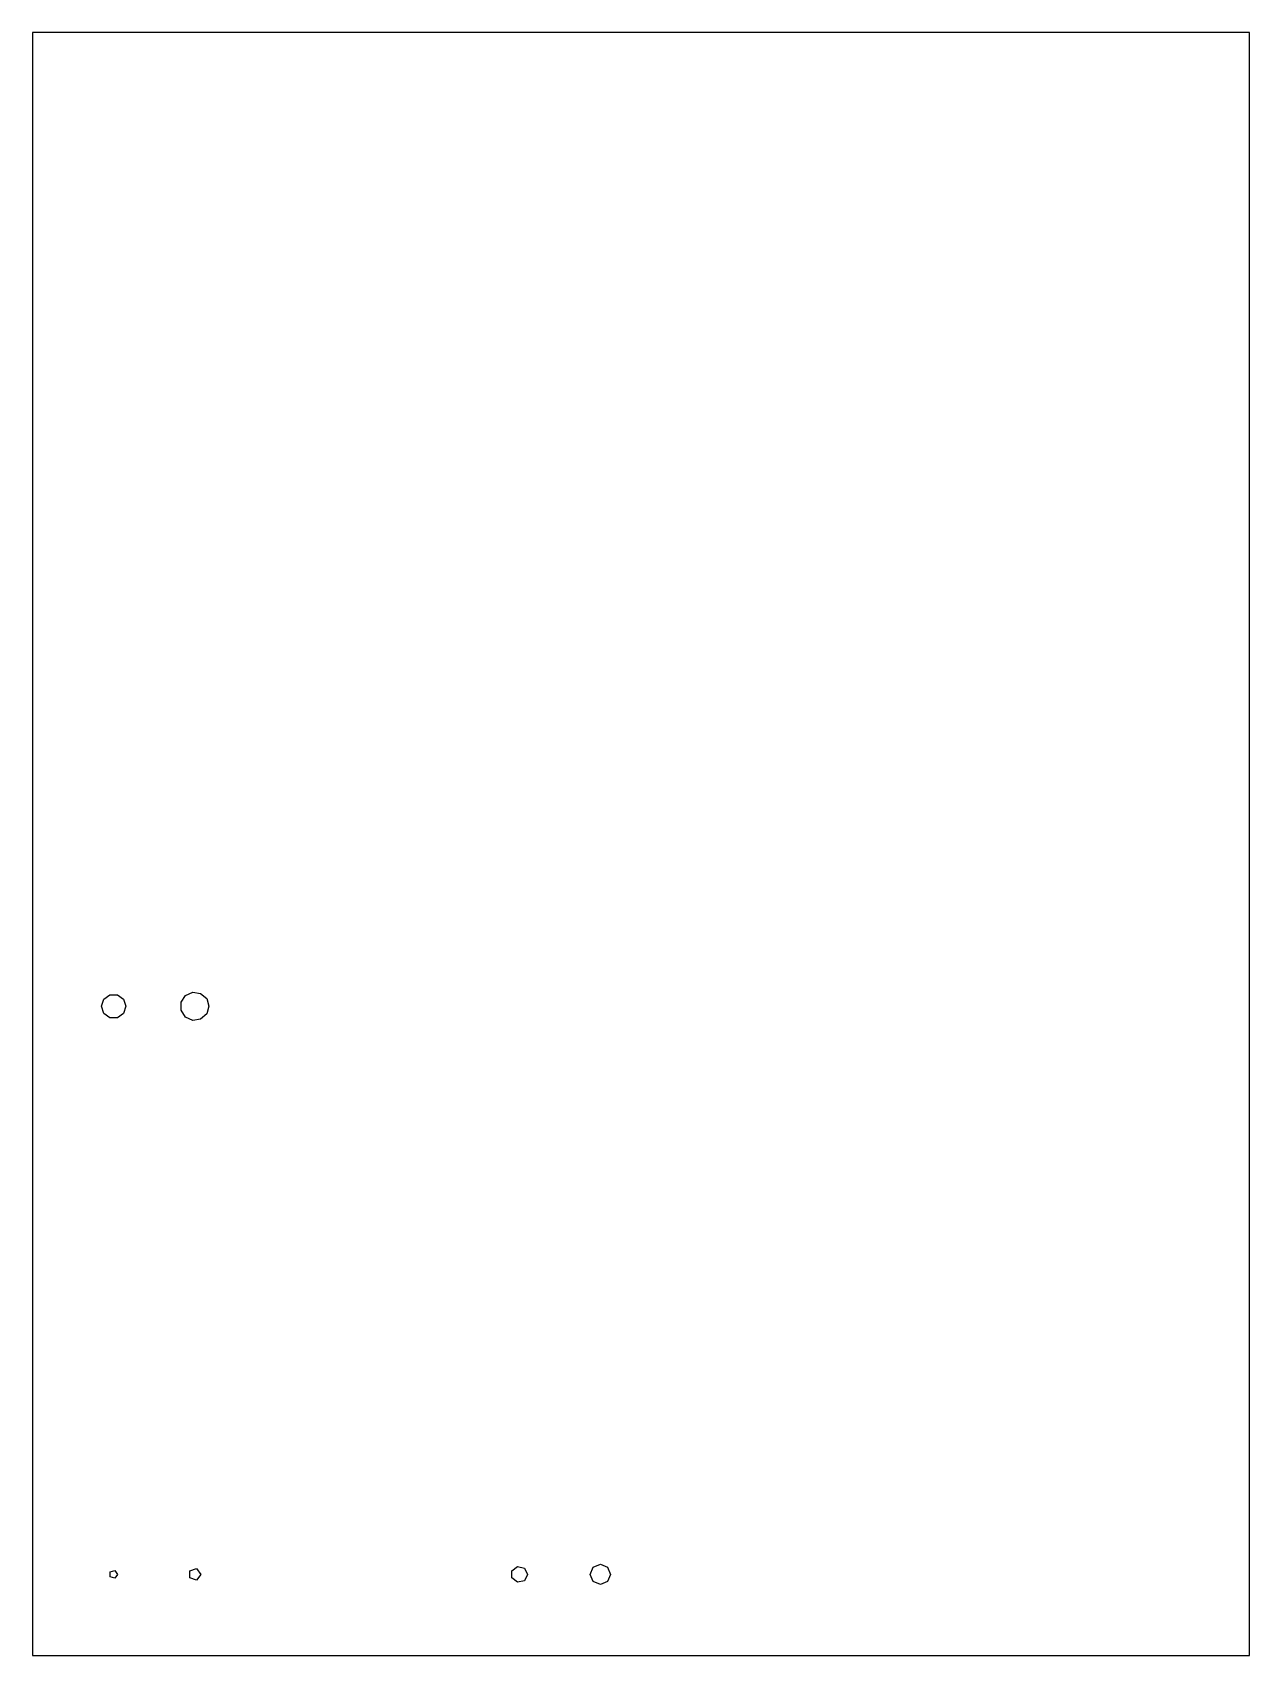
# Model space of a CAD drawing. Extents: x 0 to 300, y 0 to 400.
import ezdxf

# ---------------------------------------------------------------- set-up
doc = ezdxf.new("R2010")
doc.units = 0
doc.layers.get('0').update_dxf_attribs({"lineweight": 25, "true_color": 0xffffff})

msp = doc.modelspace()

# ---------------------------------------------------------------- linework, layer by layer
for p, q in [((300, 400), (0, 400)), ((0, 400), (0, 0)), ((300, 0), (300, 400)), ((17, 160), (17.5729, 161.763)), ((17.5729, 158.237), (17, 160)), ((17.5729, 161.763), (19.0729, 162.853)), ((19.0729, 162.853), (20.927, 162.853)), ((20.927, 162.853), (22.427, 161.763)), ((22.427, 161.763), (23, 160)), ((23, 160), (22.427, 158.237)), ((36.6418, 160.986), (37.708, 162.645)), ((36.6418, 159.014), (36.6418, 160.986)), ((37.708, 162.645), (39.5019, 163.464)), ((39.5019, 163.464), (41.4539, 163.184)), ((41.4539, 163.184), (42.9444, 161.892)), ((42.9444, 161.892), (43.5, 160)), ((43.5, 160), (42.9444, 158.108)), ((19.0729, 157.147), (17.5729, 158.237)), ((20.927, 157.147), (19.0729, 157.147)), ((22.427, 158.237), (20.927, 157.147)), ((37.708, 157.355), (36.6418, 159.014)), ((39.5019, 156.536), (37.708, 157.355)), ((41.4539, 156.816), (39.5019, 156.536)), ((42.9444, 158.108), (41.4539, 156.816)), ((19.191, 20.5878), (20.309, 20.951)), ((19.191, 19.4122), (19.191, 20.5878)), ((20.309, 20.951), (21, 20)), ((21, 20), (20.309, 19.0489)), ((38.7865, 20.8817), (40.4635, 21.4266)), ((38.7865, 19.1183), (38.7865, 20.8817)), ((40.4635, 21.4266), (41.5, 20)), ((41.5, 20), (40.4635, 18.5734)), ((118.198, 20.8678), (119.555, 21.9498)), ((118.198, 19.1322), (118.198, 20.8678)), ((119.555, 21.9498), (121.247, 21.5637)), ((121.247, 21.5637), (122, 20)), ((122, 20), (121.247, 18.4363)), ((137.5, 20), (138.232, 21.7678)), ((138.232, 18.2322), (137.5, 20)), ((138.232, 21.7678), (140, 22.5)), ((140, 22.5), (141.768, 21.7678)), ((141.768, 21.7678), (142.5, 20)), ((142.5, 20), (141.768, 18.2322)), ((20.309, 19.0489), (19.191, 19.4122)), ((40.4635, 18.5734), (38.7865, 19.1183)), ((119.555, 18.0501), (118.198, 19.1322)), ((121.247, 18.4363), (119.555, 18.0501)), ((140, 17.5), (138.232, 18.2322)), ((141.768, 18.2322), (140, 17.5)), ((0, 0), (300, 0))]:
    msp.add_line(p, q)

doc.saveas('drawing.dxf')
